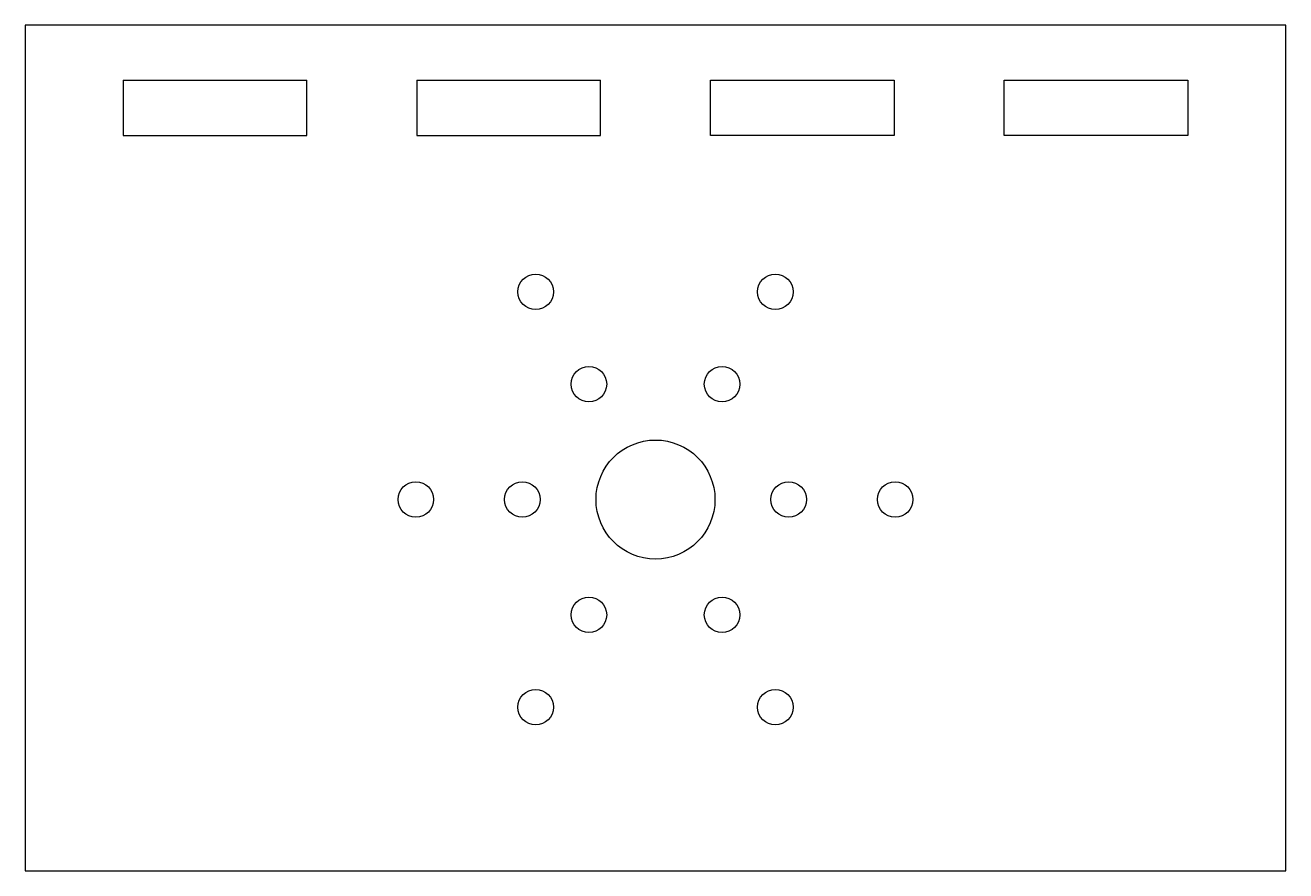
# Model space of a CAD drawing. Header units: millimetres. Extents: x 0 to 71, y 0 to 47.6.
import ezdxf

# ---------------------------------------------------------------- set-up
doc = ezdxf.new("R2010")
doc.units = ezdxf.units.MM

msp = doc.modelspace()

# ---------------------------------------------------------------- linework, layer by layer
at = {"color": 7, "linetype": 'Continuous', "lineweight": 25}
for p, q in [((0, 47.6), (0, 0)), ((71, 47.6), (0, 47.6)), ((71, 0), (71, 47.6)), ((5.512, 44.5), (15.856, 44.5)), ((5.512, 44.5), (5.512, 41.4)), ((15.856, 41.4), (15.856, 44.5)), ((22.056, 44.5), (32.4, 44.5)), ((22.056, 44.5), (22.056, 41.4)), ((32.4, 41.4), (32.4, 44.5)), ((38.6, 44.5), (48.944, 44.5)), ((38.6, 41.4), (38.6, 44.5)), ((48.944, 44.5), (48.944, 41.4)), ((55.144, 44.5), (65.488, 44.5)), ((55.144, 41.4), (55.144, 44.5)), ((65.488, 44.5), (65.488, 41.4)), ((5.512, 41.4), (15.856, 41.4)), ((22.056, 41.4), (32.4, 41.4)), ((48.944, 41.4), (38.6, 41.4)), ((65.488, 41.4), (55.144, 41.4)), ((0, 0), (71, 0))]:
    msp.add_line(p, q, dxfattribs=at)
for centre, radius in [((28.75, 32.591), 1), ((42.25, 32.591), 1), ((31.75, 27.395), 1), ((39.25, 27.395), 1), ((35.5, 20.9), 3.35), ((22, 20.9), 1), ((28, 20.9), 1), ((43, 20.9), 1), ((49, 20.9), 1), ((31.75, 14.405), 1), ((39.25, 14.405), 1), ((28.75, 9.209), 1), ((42.25, 9.209), 1)]:
    msp.add_circle(centre, radius, dxfattribs=at)

doc.saveas('drawing.dxf')
